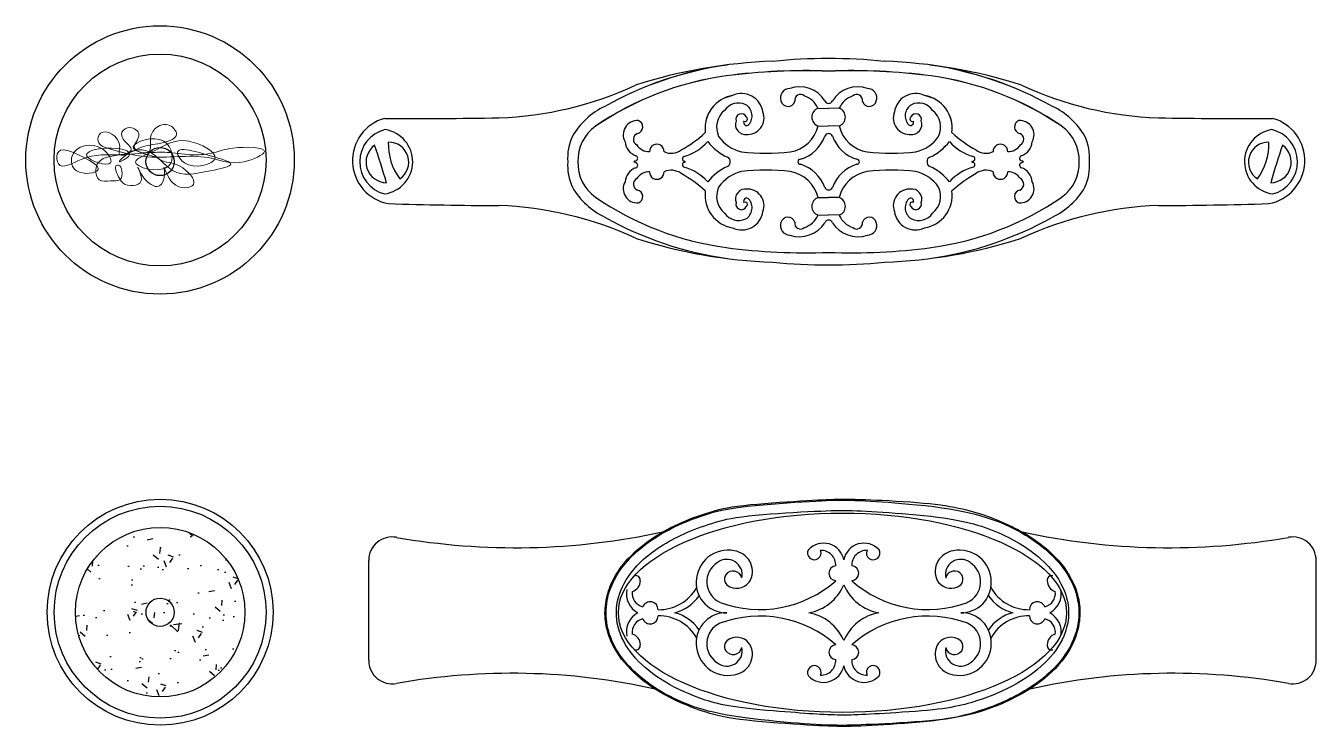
# Model space of a CAD drawing. Header units: millimetres. Extents: x -159347 to -158123, y -76894 to -75818.
# Drawn here: x -158564.7 to -158381.5, y -76185.6 to -76086 of the extents above; entities that cross this region are included whole.
import ezdxf

# ---------------------------------------------------------------- set-up
doc = ezdxf.new("R2010")
doc.units = ezdxf.units.MM
doc.header["$LTSCALE"] = 2
doc.header["$MEASUREMENT"] = 0
doc.layers.get('0').update_dxf_attribs({"linetype": 'CONTINUOUS'})

# ---------------------------------------------------------------- blocks, each defined once
blk = doc.blocks.new('lt-04')
h = blk.add_hatch()
h.set_pattern_fill('AR-CONC', color=256, scale=0.05, style=0)
h.set_pattern_definition([(50, (66909.999, -2663.244), (9.109233, -0.796954), [0.9525, -10.4775]), (355, (66909.999, -2663.244), (-1.76214, 9.55283), [0.762, -8.382]), (100.451, (66910.758, -2663.31), (7.347125, 8.755834), [0.8095, -8.9045]), (46.1842, (66909.999, -2660.704), (13.55395, -2.10212), [1.42875, -15.71625]), (96.6356, (66911.129, -2660.879), (11.87021, 12.37128), [1.21425, -13.35675]), (351.184, (66909.999, -2660.704), (11.87023, 12.37126), [1.143, -12.573]), (21, (66911.269, -2661.339), (7.580744, -5.113276), [0.9525, -10.4775]), (326, (66911.269, -2661.339), (3.0901, 9.2094), [0.762, -8.382]), (71.4514, (66911.901, -2661.765), (10.670825, 4.096143), [0.8095, -8.9045]), (37.5, (66909.9992, -2663.2437), (0.15443, 4.227752), [0, -8.2804, 0, -8.509, 0, -8.41375]), (7.5, (66909.999, -2663.2437), (3.340983, 5.009029), [0, -4.8514, 0, -8.0899, 0, -3.20675]), (327.5, (66907.167, -2663.2437), (6.77953, -0.286437), [0, -3.175, 0, -9.906, 0, -13.1445]), (317.5, (66905.897, -2663.244), (7.40646, 1.271325), [0, -4.1275, 0, -6.5786, 0, -9.3345])])
edge = h.paths.add_edge_path()
edge.add_arc((67799.2, -1342.71), 12, 0, 360)
for radius in [16, 15, 12, 2]:
    blk.add_circle((67799.2, -1342.71), radius)
blk = doc.blocks.new('lt-12')
for centre, radius in [((67863.32, -1340.2), 19), ((67863.32, -1340.2), 15), ((67863.1, -1340.21), 2)]:
    blk.add_circle(centre, radius)
at = {"color": 30, "lineweight": 0}
blk.add_open_spline([(67863.72, -1339.79), (67864.14, -1338.06), (67865.07, -1334.25), (67867.66, -1341.5), (67860.67, -1342.86), (67862.7, -1334.73), (67864.91, -1340.45), (67867.16, -1343.05), (67863.32, -1350.45), (67861.72, -1344.12), (67865.71, -1341.55), (67864.06, -1346.84), (67862.65, -1351.54), (67861.5, -1345.93), (67860.82, -1342.59), (67863.99, -1339.71), (67865.65, -1337), (67862.47, -1333.59), (67864.49, -1337.28), (67865.43, -1332.64), (67863.97, -1327.84), (67861.75, -1334.44), (67866.25, -1331.66), (67865.03, -1327.1), (67860.96, -1327.99), (67861.67, -1332.89), (67864.03, -1329.01), (67865.54, -1325.35), (67861.57, -1325.72), (67864.41, -1330.17), (67863.81, -1334), (67864.4, -1338.3), (67864.45, -1341.79), (67863.88, -1344.74), (67864.25, -1347.87), (67865.28, -1350.36), (67865.07, -1357.1), (67862.24, -1350.95), (67864.45, -1346.42), (67863.2, -1339.57), (67864.37, -1334.79), (67865.44, -1331.12), (67868.22, -1331.85), (67866.23, -1335.15), (67863.46, -1333.95), (67864.76, -1337.16), (67865.89, -1334.91), (67867.43, -1334.6), (67868.24, -1336.04), (67866.88, -1337.98), (67864.75, -1335.44), (67863.89, -1339.18), (67866.21, -1338.66), (67867.98, -1339.25), (67868.76, -1341.48), (67866.6, -1343.17), (67865.51, -1340.2), (67865.46, -1337.84), (67863.73, -1335.01), (67864, -1331.72), (67861.82, -1330.97), (67860.11, -1331.41), (67860.44, -1333.08), (67860.22, -1334.71), (67861.64, -1334.94), (67862.61, -1334.62), (67862.59, -1333.52), (67860.89, -1334.33), (67859.8, -1335.03), (67859.58, -1336.32), (67860.11, -1338.22), (67863.02, -1336.69), (67861.03, -1337.67), (67860.21, -1338.3), (67859.2, -1339.93), (67860.57, -1341.04), (67863.48, -1340.52), (67859.01, -1341.61), (67859.38, -1346.36), (67863.09, -1343), (67862.87, -1340.69), (67863.71, -1339.68), (67863.88, -1339.47)], degree=3, knots=[0, 0, 0, 0, 5.06455, 11.151948, 16.105275, 22.595288, 25.978574, 33.835117, 39.921244, 45.972362, 48.18819, 55.534441, 58.910757, 63.116802, 70.432933, 74.206993, 79.859018, 82.52762, 84.618626, 89.107251, 93.388532, 98.230273, 101.30832, 107.43999, 110.453104, 114.671226, 118.445253, 123.58747, 125.593341, 130.114976, 137.704683, 143.706849, 147.475801, 152.152481, 156.167526, 159.823689, 165.185799, 169.063005, 175.085671, 186.837769, 194.968162, 197.858072, 199.470781, 203.958793, 205.730845, 208.118284, 210.822943, 212.170394, 213.957426, 216.173721, 218.975923, 221.933607, 223.939529, 226.532533, 229.49031, 231.70608, 234.596018, 238.9004, 242.481667, 248.089782, 249.490848, 251.592508, 253.820584, 255.607956, 257.434678, 258.726603, 258.948277, 261.643143, 262.751019, 264.794968, 266.581917, 269.322024, 270.312828, 273.150497, 274.83871, 276.881678, 279.096794, 282.669333, 286.6661, 291.097656, 295.303792, 296.411956, 296.411956, 296.411956, 296.411956], dxfattribs=at)
blk = doc.blocks.new('LC-251')
at = {"color": 0, "lineweight": -3}
for p, q in [((122660.24, 12814.81), (122660.24, 12802.11)), ((122780.76, 12814.81), (122780.76, 12802.11))]:
    blk.add_line(p, q, dxfattribs=at)
for centre, radius, start, end in [((122663.24, 12814.81), 3, 79.8909, 180), ((122678.46, 12900.17), 83.71, 259.8909, 282.5712), ((122717.76, 12815), 2.62, 10.8856, 136.9926), ((122722.91, 12815), 2.62, 43.0074, 169.1144), ((122762.54, 12900.17), 83.71, 257.4288, 280.1091), ((122777.76, 12814.81), 3, 0, 100.1091), ((122705.6, 12812.71), 4.02, 78.3215, 180), ((122705.47, 12813.61), 1.94, 347.152, 128.1692), ((122706.05, 12814.01), 2.66, 336.6522, 82.2477), ((122716.59, 12816.35), 0.862, 149.6167, 24.3047), ((122717.41, 12814.79), 1.92, 358.0806, 91.0017), ((122723.26, 12814.79), 1.92, 88.9983, 181.9194), ((122724.08, 12816.35), 0.862, 155.6953, 30.3833), ((122734.62, 12814.01), 2.66, 97.7523, 203.3478), ((122735.2, 12813.61), 1.94, 51.8308, 192.848), ((122735.07, 12812.71), 4.02, 0, 101.6785), ((122705.79, 12812.7), 2.87, 121.885, 245.5064), ((122706.26, 12812.95), 1.13, 11.7397, 145.7169), ((122719.38, 12813.78), 0.943, 93.2985, 266.7065), ((122721.29, 12813.78), 0.943, 273.2935, 86.7015), ((122734.41, 12812.95), 1.13, 34.2831, 168.2603), ((122734.89, 12812.7), 2.87, 294.4936, 58.115), ((122693.02, 12812.84), 1.44, 287.0775, 359.3766), ((122693.88, 12812.91), 0.577, 351.5315, 102.45), ((122705.38, 12812.55), 3.8, 177.6687, 271.1706), ((122709.66, 12823.78), 14.6, 249.6954, 311.4609), ((122706.21, 12813.05), 1.04, 148.6863, 249.2839), ((122706.71, 12813.89), 2.02, 244.464, 332.2013), ((122714.83, 12814.65), 5.98, 280.099, 336.8546), ((122725.84, 12814.65), 5.98, 203.1454, 259.901), ((122731.01, 12823.78), 14.6, 228.5391, 290.3046), ((122733.96, 12813.89), 2.02, 207.7987, 295.536), ((122734.46, 12813.05), 1.04, 290.7161, 31.3137), ((122735.3, 12812.55), 3.8, 268.8294, 2.3313), ((122746.79, 12812.91), 0.577, 77.55, 188.4685), ((122747.65, 12812.84), 1.44, 180.6234, 252.9225), ((122695.41, 12811.18), 2.73, 168.0927, 242.337), ((122695.15, 12811.22), 1.73, 171.882, 257.1826), ((122696.81, 12814.67), 5.52, 269.0809, 330.7253), ((122697.43, 12814.09), 5.52, 284.6894, 324.9055), ((122743.24, 12814.09), 5.52, 215.0945, 255.3106), ((122743.86, 12814.67), 5.52, 209.2747, 270.9191), ((122745.52, 12811.22), 1.73, 282.8174, 8.118), ((122745.26, 12811.18), 2.73, 297.663, 11.9073), ((122695.71, 12809.16), 1.01, 359.2495, 158.4604), ((122744.96, 12809.16), 1.01, 21.5396, 180.7505), ((122695.41, 12806.34), 2.73, 117.663, 191.9073), ((122695.15, 12806.3), 1.73, 102.8174, 188.118), ((122695.71, 12808.36), 1.01, 201.5396, 0.7505), ((122696.81, 12802.85), 5.52, 29.2747, 90.9191), ((122697.43, 12803.42), 5.52, 35.0945, 75.3106), ((122705.38, 12804.96), 3.8, 88.8294, 182.3313), ((122705.79, 12804.81), 2.87, 114.4936, 238.115), ((122709.66, 12793.74), 14.6, 48.5391, 110.3046), ((122714.83, 12802.87), 5.98, 23.1454, 79.901), ((122725.84, 12802.87), 5.98, 100.099, 156.8546), ((122731.01, 12793.74), 14.6, 69.6954, 131.4609), ((122735.3, 12804.96), 3.8, 357.6687, 91.1706), ((122734.89, 12804.81), 2.87, 301.885, 65.5064), ((122743.24, 12803.42), 5.52, 104.6894, 144.9055), ((122743.86, 12802.85), 5.52, 89.0809, 150.7253), ((122744.96, 12808.36), 1.01, 179.2495, 338.4604), ((122745.52, 12806.3), 1.73, 351.882, 77.1826), ((122745.26, 12806.34), 2.73, 348.0927, 62.337), ((122693.02, 12804.67), 1.44, 0.6234, 72.9225), ((122747.65, 12804.67), 1.44, 107.0775, 179.3766), ((122693.88, 12804.61), 0.577, 257.55, 8.4685), ((122705.6, 12804.81), 4.02, 180, 281.6785), ((122705.47, 12803.9), 1.94, 231.8308, 12.848), ((122706.21, 12804.47), 1.04, 110.7161, 211.3137), ((122706.26, 12804.57), 1.13, 214.2831, 348.2603), ((122706.71, 12803.62), 2.02, 27.7987, 115.536), ((122706.05, 12803.51), 2.66, 277.7523, 23.3478), ((122719.38, 12803.73), 0.943, 93.2935, 266.7015), ((122721.29, 12803.73), 0.943, 273.2985, 86.7065), ((122734.62, 12803.51), 2.66, 156.6522, 262.2477), ((122733.96, 12803.62), 2.02, 64.464, 152.2013), ((122735.2, 12803.9), 1.94, 167.152, 308.1692), ((122734.41, 12804.57), 1.13, 191.7397, 325.7169), ((122735.07, 12804.81), 4.02, 258.3215, 360), ((122734.46, 12804.47), 1.04, 328.6863, 69.2839), ((122746.79, 12804.61), 0.577, 171.5315, 282.45), ((122717.41, 12802.73), 1.92, 268.9983, 1.9194), ((122723.26, 12802.73), 1.92, 178.0806, 271.0017), ((122663.24, 12802.11), 3, 180, 279.9316), ((122716.59, 12801.16), 0.862, 335.6953, 210.3833), ((122717.76, 12802.52), 2.62, 223.0074, 349.1144), ((122722.91, 12802.52), 2.62, 190.8856, 316.9926), ((122724.08, 12801.16), 0.862, 329.6167, 204.3047), ((122777.76, 12802.11), 3, 260.0684, 0), ((122678.95, 12712.43), 88.05, 77.7357, 99.9316), ((122762.06, 12712.43), 88.05, 80.0684, 102.2643)]:
    blk.add_arc(centre, radius, start, end, dxfattribs=at)
blk.add_ellipse((122720.5, 12808.76), major_axis=(-28.5, 0), ratio=0.444952, dxfattribs=at)
for points, knots in [([(122690.3, 12808.76), (122690.3, 12807.88), (122690.43, 12807.01), (122691.05, 12805), (122691.63, 12803.9), (122693.52, 12801.41), (122695.02, 12800.1), (122698.6, 12797.85), (122700.68, 12796.9), (122705.24, 12795.43), (122707.72, 12794.9), (122717.85, 12794.29), (122720.5, 12794.22), (122725.71, 12794.52), (122733.27, 12794.9), (122738.66, 12796.23), (122741.39, 12797.3), (122745.28, 12799.6), (122746.67, 12800.69), (122748.6, 12802.79), (122749.27, 12803.75), (122750.15, 12805.56), (122750.42, 12806.39), (122750.72, 12808.09), (122750.75, 12808.95), (122750.54, 12810.66), (122750.31, 12811.5), (122749.41, 12813.62), (122748.55, 12814.84), (122746.38, 12817.06), (122745.07, 12818.05), (122741.48, 12820.15), (122739.03, 12821.13), (122733.71, 12822.56), (122725.82, 12823), (122719.96, 12823.32), (122716.98, 12823.18), (122706.28, 12822.35), (122703.56, 12821.65), (122698.69, 12819.74), (122696.54, 12818.54), (122693.48, 12816.02), (122692.39, 12814.8), (122691.02, 12812.43), (122690.6, 12811.32), (122690.34, 12809.71), (122690.3, 12809.23), (122690.3, 12808.76)], [0, 0, 0, 0, 0.164659, 0.164659, 0.388822, 0.388822, 0.711022, 0.711022, 1.033221, 1.033221, 1.355421, 1.355421, 1.677621, 1.677621, 1.999821, 1.999821, 2.40016, 2.40016, 2.67943, 2.67943, 2.885083, 2.885083, 3.046256, 3.046256, 3.207428, 3.207428, 3.368601, 3.368601, 3.629243, 3.629243, 3.889885, 3.889885, 4.252035, 4.252035, 4.614186, 4.614186, 4.976336, 4.976336, 5.338486, 5.338486, 5.700637, 5.700637, 5.97819, 5.97819, 6.193839, 6.193839, 6.283185, 6.283185, 6.283185, 6.283185]), ([(122690.43, 12808.76), (122690.43, 12807.89), (122690.57, 12807.03), (122691.16, 12805.08), (122691.72, 12804.03), (122693.18, 12802.06), (122694.09, 12801.14), (122696.21, 12799.47), (122697.41, 12798.71), (122701.51, 12796.63), (122704.82, 12795.6), (122716.32, 12794.52), (122719.44, 12794.33), (122725.6, 12794.61), (122733.63, 12795.07), (122739.2, 12796.58), (122741.74, 12797.63), (122745.42, 12799.87), (122746.75, 12800.94), (122748.87, 12803.32), (122749.67, 12804.63), (122750.46, 12807.05), (122750.61, 12808.12), (122750.51, 12810.23), (122750.26, 12811.29), (122749.39, 12813.29), (122748.79, 12814.24), (122746.52, 12816.9), (122744.43, 12818.43), (122739.42, 12820.88), (122736.5, 12821.8), (122725.27, 12822.96), (122721.95, 12823.18), (122716.03, 12822.94), (122708.41, 12822.6), (122703.49, 12821.46), (122701.19, 12820.67), (122697.12, 12818.7), (122695.35, 12817.52), (122692.82, 12815.08), (122691.92, 12813.88), (122690.74, 12811.38), (122690.43, 12810.07), (122690.43, 12808.76)], [0, 0, 0, 0, 0.165244, 0.165244, 0.382629, 0.382629, 0.600014, 0.600014, 0.817399, 0.817399, 1.273001, 1.273001, 1.65387, 1.65387, 2.034739, 2.034739, 2.415608, 2.415608, 2.690673, 2.690673, 2.965737, 2.965737, 3.168159, 3.168159, 3.37058, 3.37058, 3.573002, 3.573002, 3.977845, 3.977845, 4.382688, 4.382688, 4.787531, 4.787531, 5.115229, 5.115229, 5.442928, 5.442928, 5.770627, 5.770627, 6.033111, 6.033111, 6.283185, 6.283185, 6.283185, 6.283185]), ([(122691.74, 12808.76), (122691.74, 12807.91), (122691.89, 12807.05), (122692.75, 12804.66), (122693.83, 12803.17), (122696.85, 12800.52), (122698.79, 12799.35), (122703.3, 12797.46), (122705.87, 12796.75), (122716.29, 12795.85), (122719.16, 12795.66), (122724.82, 12795.86), (122732.62, 12796.23), (122737.8, 12797.5), (122740.18, 12798.38), (122744.22, 12800.57), (122745.89, 12801.86), (122748.02, 12804.41), (122748.67, 12805.6), (122749.34, 12808.07), (122749.35, 12809.33), (122748.72, 12811.8), (122748.09, 12813), (122746.25, 12815.24), (122745.05, 12816.28), (122742.17, 12818.14), (122740.5, 12818.95), (122736.8, 12820.29), (122734.78, 12820.81), (122725.56, 12821.54), (122723.36, 12821.74), (122718.93, 12821.81), (122716.71, 12821.67), (122707.42, 12821.07), (122705.35, 12820.6), (122701.53, 12819.37), (122699.78, 12818.61), (122696.72, 12816.85), (122695.42, 12815.85), (122693.37, 12813.67), (122692.62, 12812.5), (122691.89, 12810.45), (122691.74, 12809.6), (122691.74, 12808.76)], [0, 0, 0, 0, 0.19202, 0.19202, 0.552459, 0.552459, 0.912898, 0.912898, 1.273337, 1.273337, 1.633776, 1.633776, 1.994215, 1.994215, 2.354654, 2.354654, 2.715093, 2.715093, 2.99655, 2.99655, 3.278008, 3.278008, 3.559466, 3.559466, 3.840924, 3.840924, 4.122382, 4.122382, 4.40384, 4.40384, 4.685298, 4.685298, 4.966755, 4.966755, 5.248213, 5.248213, 5.529671, 5.529671, 5.811129, 5.811129, 6.092587, 6.092587, 6.283185, 6.283185, 6.283185, 6.283185])]:
    blk.add_open_spline(points, degree=3, knots=knots, dxfattribs=at)
blk = doc.blocks.new('拉手 新款1#')
at = {"color": 0}
for p, q in [((160509.03, 8904.03), (160509.09, 8902.52)), ((160511.55, 8904), (160511.55, 8902.52)), ((160521.71, 8904), (160521.72, 8902.52)), ((160524.24, 8904.03), (160524.18, 8902.52)), ((160509.03, 8901.01), (160509.09, 8902.52)), ((160511.55, 8901.04), (160511.55, 8902.52)), ((160521.71, 8901.04), (160521.72, 8902.52)), ((160524.24, 8901.01), (160524.18, 8902.52))]:
    blk.add_line(p, q, dxfattribs=at)
for centre, radius, start, end in [((160516.8, 8963.89), 6.21, 15.2365, 169.9653), ((160516.62, 8964.37), 4.7, 13.2251, 165.465), ((160516.6, 8965.23), 2.94, 35.6458, 178.9966), ((160488.81, 9054.35), 92.47, 285.5898, 289.0527), ((161120.19, 8946.64), 609.78, 178.27781, 179.74862), ((160516.64, 8966.16), 4.61, 187.6026, 351.0874), ((160519.14, 8956.74), 8.27, 88.0235, 126.6912), ((160516.57, 8964.96), 2.85, 213.7527, 0.962), ((161228.83, 8960.86), 706.06, 179.62197, 180.93664), ((160459.96, 8951.12), 50.49, 335.1619, 357.9589), ((160510.42, 8949.32), 2.647e-13, 181.5736, 185.0763), ((160522.86, 8949.32), 2.647e-13, 354.9237, 358.4264), ((160573.32, 8951.12), 50.49, 182.0411, 204.8381), ((160518.32, 8929.74), 10.57, 120.2008, 154.5752), ((160516.01, 8932.64), 6.92, 84.806, 115.7132), ((160517.26, 8932.64), 6.92, 64.2868, 95.194), ((160514.95, 8929.74), 10.57, 25.4248, 59.7992), ((160516.46, 8932.11), 5.99, 88.3583, 144.36), ((160516.81, 8932.11), 5.99, 35.64, 91.6417), ((160547.21, 8911.23), 43.15, 145.6226, 172.2374), ((160486.06, 8911.23), 43.15, 7.7626, 34.3774), ((160486.07, 8911.23), 43.15, 7.7626, 34.3774), ((160552.22, 8909.9), 49.82, 150.7073, 171.953), ((160481.04, 8909.9), 49.82, 8.047, 29.2927), ((160481.05, 8909.9), 49.82, 8.047, 29.2927), ((160512.79, 8929.67), 2, 60.0194, 184.0361), ((160513.69, 8929.21), 2.19, 17.2824, 87.3911), ((160519.58, 8929.21), 2.19, 92.6089, 162.7176), ((160520.48, 8929.67), 2, 355.9639, 119.9806), ((160573.73, 8908.04), 71.39, 162.1579, 178.0619), ((160511.69, 8929.84), 0.948, 199.5438, 348.542), ((160513.45, 8929.33), 0.891, 27.3347, 158.5273), ((160513.15, 8928), 2.05, 358.2747, 57.8894), ((160516.14, 8929.99), 0.378, 200.1763, 336.3795), ((160519.27, 8928.81), 2.97, 152.5358, 159.8102), ((160513.99, 8928.81), 2.97, 20.1898, 27.4642), ((160517.13, 8929.99), 0.378, 203.6205, 339.8237), ((160520.12, 8928), 2.05, 122.1106, 181.7253), ((160519.82, 8929.33), 0.891, 21.4727, 152.6653), ((160521.58, 8929.84), 0.948, 191.458, 340.4562), ((160459.55, 8908.04), 71.39, 1.9381, 17.8421), ((160515.18, 8926.9), 1.04, 89.0404, 272.438), ((160518.08, 8926.9), 1.04, 267.562, 90.9596), ((160513.06, 8924.85), 2.37, 323.2305, 25.3411), ((160520.21, 8924.85), 2.37, 154.6589, 216.7695), ((160499.48, 8932.04), 17.71, 317.2798, 330.9268), ((160509.19, 8924.89), 6.94, 311.3394, 344.8059), ((160516.21, 8922.92), 0.357, 15.3458, 155.5182), ((160522.47, 8925.22), 6.31, 200.4467, 202.4156), ((160510.8, 8925.22), 6.31, 337.5844, 339.5533), ((160517.06, 8922.92), 0.357, 24.4818, 164.6542), ((160524.08, 8924.89), 6.94, 195.1941, 228.6606), ((160533.79, 8932.04), 17.71, 209.0732, 222.7202), ((160511.88, 8915.35), 4.71, 82.6094, 170.306), ((160521.38, 8915.35), 4.71, 9.694, 97.3906), ((160521.4, 8915.35), 4.71, 9.694, 97.3906), ((160511.74, 8915.34), 3.08, 65.0827, 140.8938), ((160509.87, 8913.61), 5.52, 13.5422, 55.0039), ((160508.89, 8913.56), 7.83, 25.1275, 51.4046), ((160524.38, 8913.56), 7.83, 128.5954, 154.8725), ((160523.4, 8913.61), 5.52, 124.9961, 166.4578), ((160521.53, 8915.34), 3.08, 39.1062, 114.9173), ((160590.55, 8905.75), 86.84, 172.5178, 182.1311), ((160510.69, 8915.31), 2.39, 124.141, 205.5503), ((160516.49, 8917.04), 0.542, 197.2667, 285.1841), ((160516.78, 8917.04), 0.542, 254.8159, 342.7333), ((160522.58, 8915.31), 2.39, 334.4497, 55.859), ((160442.71, 8905.75), 86.84, 357.8689, 7.4822), ((160442.73, 8905.75), 86.84, 357.8689, 7.4822), ((160509.99, 8914.86), 3.04, 154.9556, 261.7006), ((160510.6, 8914.91), 0.771, 72.4504, 245.5847), ((160510.57, 8914.38), 0.335, 210.3934, 30.6669), ((160511.35, 8914.32), 1.42, 350.9482, 111.3771), ((160510.83, 8915.65), 3.31e-14, 131.2542, 271.5), ((160511.04, 8914.15), 0.437, 313.7576, 115.3096), ((160485.5, 8911.43), 29.94, 353.3585, 6.6657), ((160547.77, 8911.43), 29.94, 173.3343, 186.6415), ((160521.92, 8914.32), 1.42, 68.6229, 189.0518), ((160522.22, 8914.15), 0.437, 64.6904, 226.2424), ((160522.7, 8914.38), 0.335, 149.3331, 329.6066), ((160522.67, 8914.91), 0.771, 294.4153, 107.5496), ((160522.44, 8915.65), 3.31e-14, 268.5, 48.7458), ((160523.28, 8914.86), 3.04, 278.2994, 25.0444), ((160510.12, 8915.25), 1.87, 211.6284, 310.7914), ((160510.41, 8914.03), 2.34, 248.3908, 5.4357), ((160522.85, 8914.03), 2.34, 174.5643, 291.6092), ((160523.14, 8915.25), 1.87, 229.2086, 328.3716), ((160572.77, 8902.98), 70.78, 173.9424, 180.3727), ((160502.38, 8910.45), 1.498e-13, 175.2231, 190.9623), ((160507.57, 8908.03), 1.34, 71.2077, 180.1842), ((160507.74, 8908.3), 1.03, 287.681, 75.319), ((160525.53, 8908.3), 1.03, 104.681, 252.319), ((160525.7, 8908.03), 1.34, 359.8158, 108.7923), ((160530.88, 8910.45), 1.498e-13, 349.0377, 4.7769), ((160460.5, 8902.98), 70.78, 359.6273, 6.0576), ((160510.23, 8906.65), 4.24, 161.1435, 237.9538), ((160507.89, 8906.52), 0.812, 78.4027, 222.4485), ((160510.34, 8908.83), 4.98, 284.1404, 350.018), ((160515.24, 8907.97), 3.31e-14, 179.2532, 195.5362), ((160518.03, 8907.97), 3.31e-14, 344.4638, 0.7468), ((160522.93, 8908.83), 4.98, 189.982, 255.8596), ((160525.38, 8906.52), 0.812, 317.5515, 101.5973), ((160523.03, 8906.65), 4.24, 302.0462, 18.8565), ((160510.33, 8906.96), 3.2, 197.9557, 245.9384), ((160511.14, 8908.1), 5.37, 290.2155, 342.8327), ((160516.67, 8906.51), 0.397, 95.1761, 179.3328), ((160516.6, 8906.51), 0.397, 0.6672, 84.8239), ((160522.12, 8908.1), 5.37, 197.1673, 249.7845), ((160522.93, 8906.96), 3.2, 294.0616, 342.0443), ((160510.29, 8903.56), 1.34, 19.0431, 159.616), ((160522.98, 8903.56), 1.34, 20.384, 160.9569), ((160572.77, 8902.06), 70.78, 179.6273, 186.0576), ((160590.55, 8899.29), 86.84, 177.8689, 187.4822), ((160510.23, 8898.39), 4.24, 122.0462, 198.8565), ((160507.77, 8902.52), 0.58, 0, 68.4921), ((160507.77, 8902.52), 0.58, 291.5079, 0), ((160513.21, 8902.52), 0.58, 111.5079, 180), ((160513.21, 8902.52), 0.58, 180, 248.4921), ((160511.14, 8896.94), 5.37, 17.1673, 69.7845), ((160522.12, 8896.94), 5.37, 110.2155, 162.8327), ((160520.06, 8902.52), 0.58, 0, 68.4921), ((160520.06, 8902.52), 0.58, 291.5079, 0), ((160525.49, 8902.52), 0.58, 111.5079, 180), ((160525.49, 8902.52), 0.58, 180, 248.4921), ((160523.03, 8898.39), 4.24, 341.1435, 57.9538), ((160442.71, 8899.29), 86.84, 352.5178, 2.1311), ((160442.73, 8899.29), 86.84, 352.5178, 2.1311), ((160460.5, 8902.06), 70.78, 353.9424, 0.3727), ((160510.33, 8898.09), 3.2, 114.0616, 162.0443), ((160510.29, 8901.48), 1.34, 200.384, 340.9569), ((160510.34, 8896.21), 4.98, 9.982, 75.8596), ((160522.93, 8896.21), 4.98, 104.1404, 170.018), ((160522.98, 8901.48), 1.34, 199.0431, 339.616), ((160522.93, 8898.09), 3.2, 17.9557, 65.9384), ((160507.89, 8898.53), 0.812, 137.5515, 281.5973), ((160516.67, 8898.53), 0.397, 180.6672, 264.8239), ((160516.6, 8898.53), 0.397, 275.1761, 359.3328), ((160525.38, 8898.53), 0.812, 258.4027, 42.4485), ((160507.57, 8897.02), 1.34, 179.8158, 288.7923), ((160507.74, 8896.75), 1.03, 284.681, 72.319), ((160485.5, 8893.61), 29.94, 353.3343, 6.6415), ((160515.24, 8897.08), 3.31e-14, 164.4638, 180.7468), ((160547.77, 8893.61), 29.94, 173.3585, 186.6657), ((160518.03, 8897.08), 3.31e-14, 359.2532, 15.5362), ((160525.53, 8896.75), 1.03, 107.681, 255.319), ((160525.7, 8897.02), 1.34, 251.2077, 0.1842), ((160573.73, 8897.01), 71.39, 181.9381, 197.8421), ((160502.38, 8894.59), 1.498e-13, 169.0377, 184.7769), ((160459.55, 8897.01), 71.39, 342.1579, 358.0619), ((160530.88, 8894.59), 1.498e-13, 355.2231, 10.9623), ((160509.99, 8890.18), 3.04, 98.2994, 205.0444), ((160510.41, 8891.01), 2.34, 354.5643, 111.6092), ((160522.85, 8891.01), 2.34, 68.3908, 185.4357), ((160523.28, 8890.18), 3.04, 334.9556, 81.7006), ((160510.69, 8889.74), 2.39, 154.4497, 235.859), ((160510.12, 8889.79), 1.87, 49.2086, 148.3716), ((160510.6, 8890.13), 0.771, 114.4153, 287.5496), ((160510.57, 8890.66), 0.335, 329.3331, 149.6066), ((160511.35, 8890.72), 1.42, 248.6229, 9.0518), ((160511.04, 8890.89), 0.437, 244.6904, 46.2424), ((160521.92, 8890.72), 1.42, 170.9482, 291.3771), ((160522.22, 8890.89), 0.437, 133.7576, 295.3096), ((160523.14, 8889.79), 1.87, 31.6284, 130.7914), ((160522.7, 8890.66), 0.335, 30.3934, 210.6669), ((160522.67, 8890.13), 0.771, 252.4504, 65.5847), ((160522.58, 8889.74), 2.39, 304.141, 25.5503), ((160511.88, 8889.69), 4.71, 189.694, 277.3906), ((160510.83, 8889.4), 3.31e-14, 88.5, 228.7458), ((160509.87, 8891.43), 5.52, 304.9961, 346.4578), ((160523.4, 8891.43), 5.52, 193.5422, 235.0039), ((160521.38, 8889.69), 4.71, 262.6094, 350.306), ((160521.4, 8889.69), 4.71, 262.6094, 350.306), ((160522.44, 8889.4), 3.31e-14, 311.2542, 91.5), ((160552.22, 8895.14), 49.82, 188.047, 209.2927), ((160547.21, 8893.81), 43.15, 187.7626, 214.3774), ((160511.74, 8889.7), 3.08, 219.1062, 294.9173), ((160508.89, 8891.48), 7.83, 308.5954, 334.8725), ((160516.49, 8888), 0.542, 74.8159, 162.7333), ((160516.78, 8888), 0.542, 17.2667, 105.1841), ((160524.38, 8891.48), 7.83, 205.1275, 231.4046), ((160521.53, 8889.7), 3.08, 245.0827, 320.8938), ((160486.06, 8893.81), 43.15, 325.6226, 352.2374), ((160486.07, 8893.81), 43.15, 325.6226, 352.2374), ((160481.04, 8895.14), 49.82, 330.7073, 351.953), ((160481.05, 8895.14), 49.82, 330.7073, 351.953), ((160509.19, 8880.16), 6.94, 15.1941, 48.6606), ((160524.08, 8880.16), 6.94, 131.3394, 164.8059), ((160499.48, 8873), 17.71, 29.0732, 42.7202), ((160533.79, 8873), 17.71, 137.2798, 150.9268), ((160513.06, 8880.19), 2.37, 334.6589, 36.7695), ((160516.21, 8882.12), 0.357, 204.4818, 344.6542), ((160522.47, 8879.82), 6.31, 157.5844, 159.5533), ((160510.8, 8879.82), 6.31, 20.4467, 22.4156), ((160517.06, 8882.12), 0.357, 195.3458, 335.5182), ((160520.21, 8880.19), 2.37, 143.2305, 205.3411), ((160515.18, 8878.14), 1.04, 87.562, 270.9596), ((160518.08, 8878.14), 1.04, 269.0404, 92.438), ((160511.69, 8875.2), 0.948, 11.458, 160.4562), ((160513.15, 8877.04), 2.05, 302.1106, 1.7253), ((160520.12, 8877.04), 2.05, 178.2747, 237.8894), ((160521.58, 8875.2), 0.948, 19.5438, 168.542), ((160459.96, 8853.93), 50.49, 2.0411, 24.8381), ((160512.79, 8875.37), 2, 175.9639, 299.9806), ((160513.45, 8875.71), 0.891, 201.4727, 332.6653), ((160513.69, 8875.83), 2.19, 272.6089, 342.7176), ((160516.14, 8875.05), 0.378, 23.6205, 159.8237), ((160519.27, 8876.23), 2.97, 200.1898, 207.4642), ((160513.99, 8876.23), 2.97, 332.5358, 339.8102), ((160517.13, 8875.05), 0.378, 20.1763, 156.3795), ((160519.58, 8875.83), 2.19, 197.2824, 267.3911), ((160519.82, 8875.71), 0.891, 207.3347, 338.5273), ((160520.48, 8875.37), 2, 240.0194, 4.0361), ((160573.32, 8853.93), 50.49, 155.1619, 177.9589), ((160518.32, 8875.3), 10.57, 205.4248, 239.7992), ((160514.95, 8875.3), 10.57, 300.2008, 334.5752), ((160516.46, 8872.94), 5.99, 215.64, 271.6417), ((160516.81, 8872.94), 5.99, 268.3583, 324.36), ((160516.01, 8872.4), 6.92, 244.2868, 275.194), ((160517.26, 8872.4), 6.92, 264.806, 295.7132), ((161120.19, 8858.4), 609.78, 180.25138, 181.72219), ((160510.42, 8855.72), 2.647e-13, 174.9237, 178.4264), ((161228.83, 8844.18), 706.06, 179.06336, 180.37803), ((160522.86, 8855.72), 2.647e-13, 1.5736, 5.0763), ((160516.64, 8838.89), 4.61, 8.9126, 172.3974), ((160516.57, 8840.09), 2.85, 359.038, 146.2473), ((160519.14, 8848.31), 8.27, 233.3088, 271.9765), ((160516.8, 8841.15), 6.21, 190.0347, 344.7635), ((160516.62, 8840.68), 4.7, 194.535, 346.7749), ((160516.6, 8839.81), 2.94, 181.0034, 324.3542), ((160488.81, 8750.7), 92.47, 70.9473, 74.4102)]:
    blk.add_arc(centre, radius, start, end, dxfattribs=at)

msp = doc.modelspace()

# ---------------------------------------------------------------- block references
at = {"color": 0, "xscale": 1.002638522419147, "yscale": 1.002638522419147, "zscale": 1.00263852242744, "rotation": 90}
for name, p in [('lt-12', (-159889.34, -144147.42)), ('lt-04', (-159891.84, -144147.35))]:
    msp.add_blockref(name, p, dxfattribs=at)
at = {"color": 0, "rotation": 90}
msp.add_blockref('拉手 新款1#', (-149548.2, -236621.93), dxfattribs=at)
at = {"color": 0, "lineweight": -3, "xscale": 1.115702479321044, "yscale": 1.115702479335596, "zscale": 1.115702479338843, "rotation": 180}
msp.add_blockref('LC-251', (-21529.19, -61878.57), dxfattribs=at)

doc.saveas('drawing.dxf')
